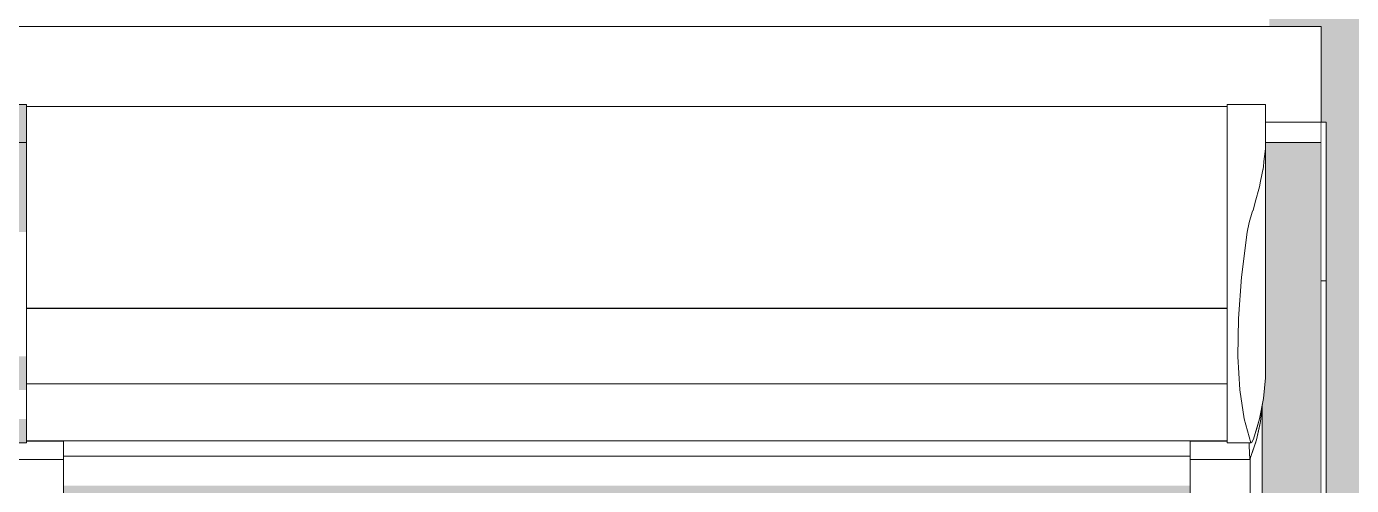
# Model space of a CAD drawing. Header units: metres. Extents: x -208 to 1512, y -277 to 123.
# Drawn here: x 829.582 to 830.47, y -14.458 to -14.15 of the extents above; entities that cross this region are included whole.
import ezdxf

# ---------------------------------------------------------------- set-up
doc = ezdxf.new("R2010")
doc.units = ezdxf.units.M
doc.header["$MEASUREMENT"] = 0
doc.linetypes.add('Wipeout_Contour', pattern=[1, 0, -1])
for name, color, linetype in [('325 Dachfenster', 7, 'Continuous'), ('330 Dachaufbau', 7, 'Continuous'), ('918 Lageplan Beschriftung.x', 7, 'Continuous')]:
    doc.layers.add(name, color=color, linetype=linetype)

# ---------------------------------------------------------------- blocks, each defined once
blk = doc.blocks.new('Dachfläche_65_5', base_point=(831.51728, -10.4))
at = {"layer": '330 Dachaufbau', "linetype": 'Continuous', "lineweight": 0, "true_color": 0x000000}
h = blk.add_hatch(color=18, dxfattribs=at)
h.paths.add_polyline_path([(831.51728, -13.58499), (828.57228, -13.58499), (828.57228, -11.155), (831.51728, -11.155), (831.51728, -10.4), (825.29541, -10.4), (825.31254, -15.07), (826.27442, -15.07), (826.27442, -14.22801), (828.02442, -14.22801), (828.02442, -15.07), (828.70279, -15.07), (828.70279, -14.22801), (830.45279, -14.22801), (830.45279, -15.07), (831.51728, -15.07)])
h.paths.add_polyline_path([(826.32035, -12.8025), (826.32035, -11.20127), (828.02035, -11.20127), (828.02035, -12.8025)], flags=0)
at = {"layer": '330 Dachaufbau', "color": 7, "linetype": 'Continuous', "lineweight": 18, "flags": 128}
for points in [[(830.45279, -14.22801), (828.70279, -14.22801)], [(830.45279, -15.07), (830.45279, -14.22801)]]:
    blk.add_lwpolyline(points, dxfattribs=at)
blk = doc.blocks.new('VELUX SlopeRoofBundle[45]_5', base_point=(825.25728, 0))
at = {"color": 254, "linetype": 'Wipeout_Contour', "lineweight": 0, "ltscale": 3318.791649}
blk.add_wipeout([(829.58204, -14.20997), (829.58203, -14.21873), (829.58242, -14.21873), (829.58242, -14.20997)], dxfattribs=at).dxf.layer = '325 Dachfenster'
at = {"color": 254, "linetype": 'Wipeout_Contour', "lineweight": 0, "ltscale": 9965.504}
blk.add_wipeout([(830.39361, -14.37154), (830.39488, -14.39403), (830.39777, -14.4134), (830.40228, -14.42938), (830.40292, -14.4291), (830.40402, -14.42693), (830.40402, -14.27283), (830.40326, -14.27474), (830.40117, -14.2816), (830.39986, -14.28817), (830.39612, -14.31829), (830.39403, -14.34615)], dxfattribs=at).dxf.layer = '325 Dachfenster'
at = {"color": 254, "linetype": 'Wipeout_Contour', "lineweight": 0, "ltscale": 3318.593404}
blk.add_wipeout([(829.57481, -14.34615), (829.58242, -14.34615), (829.58242, -14.31829), (829.57273, -14.31829)], dxfattribs=at).dxf.layer = '325 Dachfenster'
at = {"color": 254, "linetype": 'Wipeout_Contour', "lineweight": 0, "ltscale": 3322.317228}
blk.add_wipeout([(830.44942, -14.32091), (830.44942, -14.84205), (830.45279, -14.84205), (830.45279, -14.32091)], dxfattribs=at).dxf.layer = '325 Dachfenster'
at = {"color": 254, "linetype": 'Wipeout_Contour', "lineweight": 0, "ltscale": 3318.556081}
blk.add_wipeout([(829.57396, -14.39403), (829.57107, -14.4134), (829.58242, -14.4134), (829.58242, -14.39403)], dxfattribs=at).dxf.layer = '325 Dachfenster'
at = {"color": 254, "linetype": 'Wipeout_Contour', "lineweight": 0, "ltscale": 4979.035113}
blk.add_wipeout([(829.56747, -14.43518), (829.56726, -14.44058), (829.60722, -14.44058), (829.60722, -14.43142), (829.57122, -14.43142), (829.57137, -14.43518)], dxfattribs=at).dxf.layer = '325 Dachfenster'
at = {"color": 254, "linetype": 'Wipeout_Contour', "lineweight": 0, "ltscale": 3318.789943}
blk.add_wipeout([(829.58205, -14.20261), (829.58204, -14.20997), (829.58242, -14.20997), (829.58242, -14.20261)], dxfattribs=at).dxf.layer = '325 Dachfenster'
at = {"color": 254, "linetype": 'Wipeout_Contour', "lineweight": 0, "ltscale": 3318.792432}
blk.add_wipeout([(829.58203, -14.21873), (829.58203, -14.22906), (829.58242, -14.22906), (829.58242, -14.21873)], dxfattribs=at).dxf.layer = '325 Dachfenster'
at = {"color": 254, "linetype": 'Wipeout_Contour', "lineweight": 0, "ltscale": 3322.29526}
blk.add_wipeout([(830.44942, -14.21437), (830.44942, -14.32091), (830.45279, -14.32091), (830.45279, -14.21437)], dxfattribs=at).dxf.layer = '325 Dachfenster'
at = {"color": 254, "linetype": 'Wipeout_Contour', "lineweight": 0, "ltscale": 4152.89406}
blk.add_wipeout([(830.40812, -14.2578), (830.40812, -14.41344), (830.41072, -14.39979), (830.41072, -14.24443), (830.4088, -14.25402)], dxfattribs=at).dxf.layer = '325 Dachfenster'
at = {"color": 254, "linetype": 'Wipeout_Contour', "lineweight": 0, "ltscale": 3318.522015}
blk.add_wipeout([(829.58242, -14.28817), (829.56899, -14.28817), (829.57273, -14.31829), (829.58242, -14.31829)], dxfattribs=at).dxf.layer = '325 Dachfenster'
at = {"color": 254, "linetype": 'Wipeout_Contour', "lineweight": 0, "ltscale": 3318.756699}
blk.add_wipeout([(829.58242, -14.34615), (829.57481, -14.34615), (829.57523, -14.37154), (829.58242, -14.37154)], dxfattribs=at).dxf.layer = '325 Dachfenster'
at = {"color": 254, "linetype": 'Wipeout_Contour', "lineweight": 0, "ltscale": 3322.358428}
blk.add_wipeout([(830.38642, -14.4134), (830.38642, -14.42938), (830.40228, -14.42938), (830.39777, -14.4134)], dxfattribs=at).dxf.layer = '325 Dachfenster'
at = {"color": 254, "linetype": 'Wipeout_Contour', "lineweight": 0, "ltscale": 4978.514008}
blk.add_wipeout([(829.56762, -14.42938), (829.56762, -14.43142), (829.60722, -14.43142), (829.60722, -14.42846), (829.58242, -14.42846), (829.58242, -14.42938)], dxfattribs=at).dxf.layer = '325 Dachfenster'
at = {"color": 254, "linetype": 'Wipeout_Contour', "lineweight": 0, "ltscale": 9960.247285}
blk.add_wipeout([(829.56872, -14.52047), (829.57012, -14.52047), (829.57012, -14.66834), (829.56872, -14.66834), (829.56872, -15.01247), (829.60552, -15.01247), (829.60552, -14.44058), (829.56872, -14.44058), (829.56872, -14.46404), (829.57012, -14.46404), (829.57012, -14.4862), (829.56872, -14.4862)], dxfattribs=at).dxf.layer = '325 Dachfenster'
at = {"layer": '325 Dachfenster', "linetype": 'Continuous', "lineweight": 0, "flags": 128}
for points in [[(830.45279, -14.21437), (830.45279, -14.32091)], [(830.44942, -14.32091), (830.45279, -14.32091)], [(830.45279, -14.32091), (830.45279, -14.84205)]]:
    blk.add_lwpolyline(points, dxfattribs=at)
at = {"color": 254, "linetype": 'Wipeout_Contour', "lineweight": 0, "ltscale": 4152.895495}
blk.add_wipeout([(830.41072, -14.39979), (830.41202, -14.38588), (830.41202, -14.23224), (830.41107, -14.24087), (830.41072, -14.24443)], dxfattribs=at).dxf.layer = '325 Dachfenster'
at = {"color": 254, "linetype": 'Wipeout_Contour', "lineweight": 0, "ltscale": 3322.320288}
blk.add_wipeout([(830.38642, -14.39403), (830.38642, -14.4134), (830.39777, -14.4134), (830.39488, -14.39403)], dxfattribs=at).dxf.layer = '325 Dachfenster'
at = {"color": 254, "linetype": 'Wipeout_Contour', "lineweight": 0, "ltscale": 3318.881729}
blk.add_wipeout([(829.58242, -14.42846), (829.60722, -14.42846), (829.60722, -14.42818), (829.58242, -14.42818)], dxfattribs=at).dxf.layer = '325 Dachfenster'
at = {"color": 254, "linetype": 'Wipeout_Contour', "lineweight": 0, "ltscale": 3321.99806}
blk.add_wipeout([(830.36162, -14.42818), (830.36162, -14.42846), (830.38642, -14.42846), (830.38642, -14.42818)], dxfattribs=at).dxf.layer = '325 Dachfenster'
at = {"color": 254, "linetype": 'Wipeout_Contour', "lineweight": 0, "ltscale": 3318.94903}
blk.add_wipeout([(829.60552, -14.44058), (829.60552, -15.01247), (829.60722, -15.01121), (829.60722, -14.44058)], dxfattribs=at).dxf.layer = '325 Dachfenster'
at = {"color": 254, "linetype": 'Wipeout_Contour', "lineweight": 0, "ltscale": 6644.248466}
blk.add_wipeout([(830.41202, -14.23224), (830.41202, -14.36427), (830.41202, -14.36991), (830.41206, -14.29623), (830.41206, -14.20473), (830.41205, -14.20261), (830.41204, -14.20997), (830.41203, -14.21873)], dxfattribs=at).dxf.layer = '325 Dachfenster'
at = {"color": 254, "linetype": 'Wipeout_Contour', "lineweight": 0, "ltscale": 3322.210783}
blk.add_wipeout([(830.38642, -14.39403), (830.39488, -14.39403), (830.39361, -14.37154), (830.38642, -14.37154)], dxfattribs=at).dxf.layer = '325 Dachfenster'
at = {"color": 254, "linetype": 'Wipeout_Contour', "lineweight": 0, "ltscale": 3322.037704}
blk.add_wipeout([(830.36162, -14.44058), (830.40159, -14.44058), (830.40122, -14.43142), (830.36162, -14.43142)], dxfattribs=at).dxf.layer = '325 Dachfenster'
at = {"color": 254, "linetype": 'Wipeout_Contour', "lineweight": 0, "ltscale": 3322.083971}
blk.add_wipeout([(830.38642, -14.20261), (830.38642, -14.20997), (830.41204, -14.20997), (830.41205, -14.20261)], dxfattribs=at).dxf.layer = '325 Dachfenster'
at = {"color": 254, "linetype": 'Wipeout_Contour', "lineweight": 0, "ltscale": 3322.085138}
blk.add_wipeout([(830.38642, -14.21873), (830.38642, -14.22906), (830.41203, -14.22906), (830.41203, -14.21873)], dxfattribs=at).dxf.layer = '325 Dachfenster'
at = {"color": 254, "linetype": 'Wipeout_Contour', "lineweight": 0, "ltscale": 4152.298127}
blk.add_wipeout([(830.38642, -14.25402), (830.38642, -14.26816), (830.40514, -14.26816), (830.40812, -14.2578), (830.4088, -14.25402)], dxfattribs=at).dxf.layer = '325 Dachfenster'
at = {"color": 254, "linetype": 'Wipeout_Contour', "lineweight": 0, "ltscale": 3322.113453}
blk.add_wipeout([(830.38642, -14.34615), (830.38642, -14.37154), (830.39361, -14.37154), (830.39403, -14.34615)], dxfattribs=at).dxf.layer = '325 Dachfenster'
at = {"color": 254, "linetype": 'Wipeout_Contour', "lineweight": 0, "ltscale": 3321.972948}
blk.add_wipeout([(830.36162, -15.01121), (830.36332, -15.01247), (830.36332, -14.44058), (830.36162, -14.44058)], dxfattribs=at).dxf.layer = '325 Dachfenster'
at = {"layer": '325 Dachfenster', "linetype": 'Continuous', "lineweight": 0, "flags": 128}
blk.add_lwpolyline([(830.41206, -14.20473), (830.41205, -14.20261)], dxfattribs=at)
at = {"color": 254, "linetype": 'Wipeout_Contour', "lineweight": 0, "ltscale": 3322.084497}
blk.add_wipeout([(830.38642, -14.20997), (830.38642, -14.21873), (830.41203, -14.21873), (830.41204, -14.20997)], dxfattribs=at).dxf.layer = '325 Dachfenster'
at = {"color": 254, "linetype": 'Wipeout_Contour', "lineweight": 0, "ltscale": 4152.151978}
blk.add_wipeout([(830.38642, -14.22906), (830.38642, -14.24087), (830.41107, -14.24087), (830.41202, -14.23224), (830.41203, -14.22906)], dxfattribs=at).dxf.layer = '325 Dachfenster'
at = {"color": 254, "linetype": 'Wipeout_Contour', "lineweight": 0, "ltscale": 3322.273068}
blk.add_wipeout([(830.38642, -14.31829), (830.38642, -14.34615), (830.39403, -14.34615), (830.39612, -14.31829)], dxfattribs=at).dxf.layer = '325 Dachfenster'
at = {"layer": '325 Dachfenster', "linetype": 'Continuous', "lineweight": 0, "flags": 128}
blk.add_lwpolyline([(830.45279, -14.21437), (830.44942, -14.21437), (830.41206, -14.21437)], dxfattribs=at)
at = {"color": 254, "linetype": 'Wipeout_Contour', "lineweight": 0, "ltscale": 3320.424679}
blk.add_wipeout([(829.58242, -14.20381), (829.58242, -14.21131), (830.38642, -14.21131), (830.38642, -14.20381)], dxfattribs=at).dxf.layer = '325 Dachfenster'
at = {"color": 254, "linetype": 'Wipeout_Contour', "lineweight": 0, "ltscale": 3322.340456}
blk.add_wipeout([(830.38642, -14.28817), (830.38642, -14.31829), (830.39612, -14.31829), (830.39986, -14.28817)], dxfattribs=at).dxf.layer = '325 Dachfenster'
at = {"layer": '325 Dachfenster', "linetype": 'Continuous', "lineweight": 0, "flags": 128}
for points in [[(829.58242, -14.20261), (829.55679, -14.20261), (829.55642, -14.20261)], [(829.58242, -14.20381), (830.38642, -14.20381)], [(830.41205, -14.20261), (830.38642, -14.20261)]]:
    blk.add_lwpolyline(points, dxfattribs=at)
at = {"color": 254, "linetype": 'Wipeout_Contour', "lineweight": 0, "ltscale": 3320.425234}
blk.add_wipeout([(830.38642, -14.21131), (829.58242, -14.21131), (829.58242, -14.22001), (830.38642, -14.22001)], dxfattribs=at).dxf.layer = '325 Dachfenster'
at = {"color": 254, "linetype": 'Wipeout_Contour', "lineweight": 0, "ltscale": 3322.155209}
blk.add_wipeout([(830.38642, -14.2816), (830.38642, -14.28817), (830.39986, -14.28817), (830.40117, -14.2816)], dxfattribs=at).dxf.layer = '325 Dachfenster'
at = {"color": 254, "linetype": 'Wipeout_Contour', "lineweight": 0, "ltscale": 3322.192534}
blk.add_wipeout([(830.38642, -14.27474), (830.38642, -14.2816), (830.40117, -14.2816), (830.40326, -14.27474)], dxfattribs=at).dxf.layer = '325 Dachfenster'
at = {"color": 254, "linetype": 'Wipeout_Contour', "lineweight": 0, "ltscale": 3320.431201}
blk.add_wipeout([(830.38642, -14.28761), (829.58242, -14.28761), (829.58242, -14.31738), (830.38642, -14.31738)], dxfattribs=at).dxf.layer = '325 Dachfenster'
at = {"color": 254, "linetype": 'Wipeout_Contour', "lineweight": 0, "ltscale": 4152.2626}
blk.add_wipeout([(830.38642, -14.26816), (830.38642, -14.27474), (830.40326, -14.27474), (830.40402, -14.27283), (830.40514, -14.26816)], dxfattribs=at).dxf.layer = '325 Dachfenster'
at = {"color": 254, "linetype": 'Wipeout_Contour', "lineweight": 0, "ltscale": 3320.432976}
blk.add_wipeout([(829.58242, -14.31738), (829.58242, -14.33908), (830.38642, -14.33908), (830.38642, -14.31738)], dxfattribs=at).dxf.layer = '325 Dachfenster'
at = {"color": 254, "linetype": 'Wipeout_Contour', "lineweight": 0, "ltscale": 4152.869039}
blk.add_wipeout([(830.40402, -14.27283), (830.40402, -14.42693), (830.40812, -14.41344), (830.40812, -14.2578), (830.40514, -14.26816)], dxfattribs=at).dxf.layer = '325 Dachfenster'
at = {"layer": '325 Dachfenster', "linetype": 'Continuous', "lineweight": 0, "flags": 128}
for points in [[(830.41202, -14.36991), (830.41206, -14.29623)], [(830.41202, -14.38455), (830.41202, -14.36991)]]:
    blk.add_lwpolyline(points, dxfattribs=at)
at = {"color": 254, "linetype": 'Wipeout_Contour', "lineweight": 0, "ltscale": 4152.217475}
blk.add_wipeout([(830.38642, -14.24087), (830.38642, -14.25402), (830.4088, -14.25402), (830.41072, -14.24443), (830.41107, -14.24087)], dxfattribs=at).dxf.layer = '325 Dachfenster'
at = {"color": 254, "linetype": 'Wipeout_Contour', "lineweight": 0, "ltscale": 3322.130574}
blk.add_wipeout([(830.40882, -14.40977), (830.40882, -14.4152), (830.41012, -14.40295), (830.41012, -14.40294)], dxfattribs=at).dxf.layer = '325 Dachfenster'
at = {"color": 254, "linetype": 'Wipeout_Contour', "lineweight": 0, "ltscale": 4982.7923}
blk.add_wipeout([(830.36162, -14.43142), (830.40122, -14.43142), (830.40122, -14.42938), (830.38642, -14.42938), (830.38642, -14.42846), (830.36162, -14.42846)], dxfattribs=at).dxf.layer = '325 Dachfenster'
at = {"layer": '325 Dachfenster', "linetype": 'Continuous', "lineweight": 0, "flags": 128}
blk.add_lwpolyline([(830.41206, -14.29623), (830.41206, -14.20473)], dxfattribs=at)
at = {"color": 254, "linetype": 'Wipeout_Contour', "lineweight": 0, "ltscale": 3320.426637}
blk.add_wipeout([(830.38642, -14.23026), (829.58242, -14.23026), (829.58242, -14.242), (830.38642, -14.242)], dxfattribs=at).dxf.layer = '325 Dachfenster'
at = {"color": 254, "linetype": 'Wipeout_Contour', "lineweight": 0, "ltscale": 3320.439341}
blk.add_wipeout([(829.58242, -14.41206), (829.58242, -14.42818), (830.38642, -14.42818), (830.38642, -14.41206)], dxfattribs=at).dxf.layer = '325 Dachfenster'
at = {"color": 254, "linetype": 'Wipeout_Contour', "lineweight": 0, "ltscale": 3320.440291}
blk.add_wipeout([(829.60722, -14.43497), (830.36162, -14.43497), (830.36162, -14.43265), (829.60722, -14.43265)], dxfattribs=at).dxf.layer = '325 Dachfenster'
at = {"color": 254, "linetype": 'Wipeout_Contour', "lineweight": 0, "ltscale": 4983.258235}
blk.add_wipeout([(830.40122, -14.43142), (830.40159, -14.44058), (830.40167, -14.4405), (830.40212, -14.43932), (830.40212, -14.42938), (830.40122, -14.42938)], dxfattribs=at).dxf.layer = '325 Dachfenster'
at = {"layer": '325 Dachfenster', "linetype": 'Continuous', "lineweight": 0, "flags": 128}
blk.add_lwpolyline([(829.58242, -14.42938), (829.56656, -14.42938), (829.55642, -14.42938)], dxfattribs=at)
at = {"color": 254, "linetype": 'Wipeout_Contour', "lineweight": 0, "ltscale": 3320.425883}
blk.add_wipeout([(829.58242, -14.22001), (829.58242, -14.23026), (830.38642, -14.23026), (830.38642, -14.22001)], dxfattribs=at).dxf.layer = '325 Dachfenster'
at = {"color": 254, "linetype": 'Wipeout_Contour', "lineweight": 0, "ltscale": 3320.427484}
blk.add_wipeout([(829.58242, -14.25494), (830.38642, -14.25494), (830.38642, -14.242), (829.58242, -14.242)], dxfattribs=at).dxf.layer = '325 Dachfenster'
at = {"color": 254, "linetype": 'Wipeout_Contour', "lineweight": 0, "ltscale": 3320.438045}
blk.add_wipeout([(829.58242, -14.39084), (829.58242, -14.41206), (830.38642, -14.41206), (830.38642, -14.39084)], dxfattribs=at).dxf.layer = '325 Dachfenster'
at = {"color": 254, "linetype": 'Wipeout_Contour', "lineweight": 0, "ltscale": 5814.484617}
blk.add_wipeout([(830.40212, -14.43932), (830.40612, -14.42737), (830.40612, -14.42002), (830.40402, -14.42693), (830.40292, -14.4291), (830.40228, -14.42938), (830.40212, -14.42938)], dxfattribs=at).dxf.layer = '325 Dachfenster'
at = {"color": 254, "linetype": 'Wipeout_Contour', "lineweight": 0, "ltscale": 3320.428412}
blk.add_wipeout([(830.38642, -14.25494), (829.58242, -14.25494), (829.58242, -14.26901), (830.38642, -14.26901)], dxfattribs=at).dxf.layer = '325 Dachfenster'
at = {"color": 254, "linetype": 'Wipeout_Contour', "lineweight": 0, "ltscale": 3320.437279}
blk.add_wipeout([(830.38642, -14.39), (829.58242, -14.39), (829.58242, -14.39084), (830.38642, -14.39084)], dxfattribs=at).dxf.layer = '325 Dachfenster'
at = {"color": 254, "linetype": 'Wipeout_Contour', "lineweight": 0, "ltscale": 4152.416446}
blk.add_wipeout([(830.40612, -14.42002), (830.40612, -14.42737), (830.40882, -14.4152), (830.40882, -14.40977), (830.40812, -14.41344)], dxfattribs=at).dxf.layer = '325 Dachfenster'
at = {"color": 254, "linetype": 'Wipeout_Contour', "lineweight": 0, "ltscale": 3320.429104}
blk.add_wipeout([(829.58242, -14.26901), (829.58242, -14.27509), (830.38642, -14.27509), (830.38642, -14.26901)], dxfattribs=at).dxf.layer = '325 Dachfenster'
at = {"color": 254, "linetype": 'Wipeout_Contour', "lineweight": 0, "ltscale": 3320.436436}
blk.add_wipeout([(829.58242, -14.39), (830.38642, -14.39), (830.38642, -14.36652), (829.58242, -14.36652)], dxfattribs=at).dxf.layer = '325 Dachfenster'
at = {"color": 254, "linetype": 'Wipeout_Contour', "lineweight": 0, "ltscale": 4153.107648}
blk.add_wipeout([(830.40192, -14.43984), (830.40192, -15.01151), (830.40592, -14.99956), (830.40592, -14.42797), (830.40212, -14.43932)], dxfattribs=at).dxf.layer = '325 Dachfenster'
at = {"layer": '325 Dachfenster', "linetype": 'Continuous', "lineweight": 0, "flags": 128}
blk.add_lwpolyline([(829.58242, -14.39), (830.38642, -14.39)], dxfattribs=at)
at = {"color": 254, "linetype": 'Wipeout_Contour', "lineweight": 0, "ltscale": 3320.429535}
blk.add_wipeout([(830.38642, -14.27509), (829.58242, -14.27509), (829.58242, -14.28152), (830.38642, -14.28152)], dxfattribs=at).dxf.layer = '325 Dachfenster'
at = {"color": 254, "linetype": 'Wipeout_Contour', "lineweight": 0, "ltscale": 3320.434711}
blk.add_wipeout([(829.58242, -14.34014), (829.58242, -14.36652), (830.38642, -14.36652), (830.38642, -14.34014)], dxfattribs=at).dxf.layer = '325 Dachfenster'
at = {"color": 254, "linetype": 'Wipeout_Contour', "lineweight": 0, "ltscale": 4153.099915}
blk.add_wipeout([(830.40592, -14.42797), (830.40592, -14.99956), (830.40862, -14.98739), (830.40862, -14.4161), (830.40612, -14.42737)], dxfattribs=at).dxf.layer = '325 Dachfenster'
at = {"color": 254, "linetype": 'Wipeout_Contour', "lineweight": 0, "ltscale": 3322.050001}
blk.add_wipeout([(830.36332, -14.44058), (830.36332, -15.01247), (830.40012, -15.01247), (830.40012, -14.44058)], dxfattribs=at).dxf.layer = '325 Dachfenster'
at = {"layer": '325 Dachfenster', "linetype": 'Continuous', "lineweight": 0, "flags": 128}
for points in [[(830.40228, -14.42938), (830.38642, -14.42938)], [(830.40228, -14.42938), (830.40292, -14.4291)]]:
    blk.add_lwpolyline(points, dxfattribs=at)
at = {"color": 254, "linetype": 'Wipeout_Contour', "lineweight": 0, "ltscale": 3320.429965}
blk.add_wipeout([(829.58242, -14.28152), (829.58242, -14.28761), (830.38642, -14.28761), (830.38642, -14.28152)], dxfattribs=at).dxf.layer = '325 Dachfenster'
at = {"color": 254, "linetype": 'Wipeout_Contour', "lineweight": 0, "ltscale": 3320.433759}
blk.add_wipeout([(829.58242, -14.33986), (830.38642, -14.33986), (830.38642, -14.3393), (829.58242, -14.3393)], dxfattribs=at).dxf.layer = '325 Dachfenster'
at = {"color": 254, "linetype": 'Wipeout_Contour', "lineweight": 0, "ltscale": 4153.029758}
blk.add_wipeout([(830.40862, -14.4161), (830.40862, -14.98739), (830.40992, -14.97514), (830.40992, -14.40484), (830.40882, -14.4152)], dxfattribs=at).dxf.layer = '325 Dachfenster'
at = {"color": 254, "linetype": 'Wipeout_Contour', "lineweight": 0, "ltscale": 4982.489382}
blk.add_wipeout([(830.40012, -14.44058), (830.40012, -15.01247), (830.40192, -15.01151), (830.40192, -14.43984), (830.40167, -14.4405), (830.40159, -14.44058)], dxfattribs=at).dxf.layer = '325 Dachfenster'
at = {"color": 254, "linetype": 'Wipeout_Contour', "lineweight": 0, "ltscale": 3320.441887}
blk.add_wipeout([(829.60722, -14.45811), (830.36162, -14.45811), (830.36162, -14.45535), (829.60722, -14.45535)], dxfattribs=at).dxf.layer = '325 Dachfenster'
at = {"layer": '325 Dachfenster', "linetype": 'Continuous', "lineweight": 0, "flags": 128}
for points in [[(830.41205, -14.20261), (830.41204, -14.20997), (830.41203, -14.21873), (830.41203, -14.22906), (830.41202, -14.23224), (830.41107, -14.24087), (830.41072, -14.24443), (830.4088, -14.25402), (830.40812, -14.2578), (830.40514, -14.26816), (830.40402, -14.27283), (830.40326, -14.27474), (830.40117, -14.2816), (830.39986, -14.28817), (830.39612, -14.31829), (830.39403, -14.34615), (830.39361, -14.37154), (830.39488, -14.39403), (830.39777, -14.4134), (830.40228, -14.42938)], [(830.40292, -14.4291), (830.40402, -14.42693), (830.40812, -14.41344), (830.41072, -14.39979), (830.41202, -14.38588), (830.41202, -14.38455)], [(830.40167, -14.4405), (830.40212, -14.43932), (830.40612, -14.42737), (830.40882, -14.4152), (830.41012, -14.40295)], [(830.40992, -14.97514), (830.40992, -14.40484)], [(830.41012, -14.40294), (830.41012, -14.40295)], [(830.40122, -14.42938), (830.40122, -14.43142), (830.40159, -14.44058)], [(830.40159, -14.44058), (830.40167, -14.4405)], [(830.40192, -15.01151), (830.40192, -14.43984)]]:
    blk.add_lwpolyline(points, dxfattribs=at)
at = {"color": 254, "linetype": 'Wipeout_Contour', "lineweight": 0, "ltscale": 3320.433732}
blk.add_wipeout([(830.38642, -14.33908), (829.58242, -14.33908), (829.58242, -14.3393), (830.38642, -14.3393)], dxfattribs=at).dxf.layer = '325 Dachfenster'
at = {"color": 254, "linetype": 'Wipeout_Contour', "lineweight": 0, "ltscale": 3320.441684}
blk.add_wipeout([(829.60722, -14.45535), (830.36162, -14.45535), (830.36162, -14.4523), (829.60722, -14.4523)], dxfattribs=at).dxf.layer = '325 Dachfenster'
at = {"color": 254, "linetype": 'Wipeout_Contour', "lineweight": 0, "ltscale": 3320.433789}
blk.add_wipeout([(829.58242, -14.33986), (829.58242, -14.34014), (830.38642, -14.34014), (830.38642, -14.33986)], dxfattribs=at).dxf.layer = '325 Dachfenster'
at = {"color": 254, "linetype": 'Wipeout_Contour', "lineweight": 0, "ltscale": 3320.441457}
blk.add_wipeout([(829.60722, -14.44881), (829.60722, -14.4523), (830.36162, -14.4523), (830.36162, -14.44881)], dxfattribs=at).dxf.layer = '325 Dachfenster'
at = {"layer": '325 Dachfenster', "linetype": 'Continuous', "lineweight": 0, "flags": 128}
for points in [[(829.58242, -14.20261), (829.58242, -14.20997), (829.58242, -14.21873), (829.58242, -14.22906), (829.58242, -14.24087), (829.58242, -14.25402), (829.58242, -14.26816), (829.58242, -14.27474), (829.58242, -14.2816), (829.58242, -14.28817), (829.58242, -14.31829), (829.58242, -14.34615), (829.58242, -14.37154), (829.58242, -14.39403), (829.58242, -14.4134), (829.58242, -14.42938)], [(830.38642, -14.20261), (830.38642, -14.20997), (830.38642, -14.21873), (830.38642, -14.22906), (830.38642, -14.24087), (830.38642, -14.25402), (830.38642, -14.26816), (830.38642, -14.27474), (830.38642, -14.2816), (830.38642, -14.28817), (830.38642, -14.31829), (830.38642, -14.34615), (830.38642, -14.37154), (830.38642, -14.39403), (830.38642, -14.4134), (830.38642, -14.42938)], [(829.58242, -14.33908), (830.38642, -14.33908)]]:
    blk.add_lwpolyline(points, dxfattribs=at)
at = {"color": 254, "linetype": 'Wipeout_Contour', "lineweight": 0, "ltscale": 3320.441205}
blk.add_wipeout([(829.60722, -14.44881), (830.36162, -14.44881), (830.36162, -14.44509), (829.60722, -14.44509)], dxfattribs=at).dxf.layer = '325 Dachfenster'
at = {"color": 254, "linetype": 'Wipeout_Contour', "lineweight": 0, "ltscale": 3320.440941}
blk.add_wipeout([(829.60722, -14.44121), (829.60722, -14.44509), (830.36162, -14.44509), (830.36162, -14.44121)], dxfattribs=at).dxf.layer = '325 Dachfenster'
at = {"color": 254, "linetype": 'Wipeout_Contour', "lineweight": 0, "ltscale": 3320.44056}
blk.add_wipeout([(829.60722, -14.43844), (830.36162, -14.43844), (830.36162, -14.43692), (829.60722, -14.43692)], dxfattribs=at).dxf.layer = '325 Dachfenster'
at = {"color": 254, "linetype": 'Wipeout_Contour', "lineweight": 0, "ltscale": 3320.440439}
blk.add_wipeout([(829.60722, -14.43497), (829.60722, -14.43692), (830.36162, -14.43692), (830.36162, -14.43497)], dxfattribs=at).dxf.layer = '325 Dachfenster'
at = {"color": 254, "linetype": 'Wipeout_Contour', "lineweight": 0, "ltscale": 3320.440115}
blk.add_wipeout([(830.36162, -14.4299), (829.60722, -14.4299), (829.60722, -14.43265), (830.36162, -14.43265)], dxfattribs=at).dxf.layer = '325 Dachfenster'
at = {"color": 254, "linetype": 'Wipeout_Contour', "lineweight": 0, "ltscale": 3320.440748}
blk.add_wipeout([(829.60722, -14.44012), (829.60722, -14.44062), (830.36162, -14.44062), (830.36162, -14.44012)], dxfattribs=at).dxf.layer = '325 Dachfenster'
at = {"color": 254, "linetype": 'Wipeout_Contour', "lineweight": 0, "ltscale": 3320.439959}
blk.add_wipeout([(829.60722, -14.4299), (830.36162, -14.4299), (830.36162, -14.42818), (829.60722, -14.42818)], dxfattribs=at).dxf.layer = '325 Dachfenster'
at = {"color": 254, "linetype": 'Wipeout_Contour', "lineweight": 0, "ltscale": 3320.440716}
blk.add_wipeout([(830.36162, -14.43972), (829.60722, -14.43972), (829.60722, -14.44012), (830.36162, -14.44012)], dxfattribs=at).dxf.layer = '325 Dachfenster'
at = {"layer": '325 Dachfenster', "linetype": 'Continuous', "lineweight": 0, "flags": 128}
for points in [[(829.58242, -14.42818), (830.38642, -14.42818)], [(829.58242, -14.42846), (829.60722, -14.42846)], [(829.60722, -14.42846), (829.60722, -14.42818)], [(830.36162, -14.42818), (830.36162, -14.42846)], [(830.36162, -14.42846), (830.38642, -14.42846)]]:
    blk.add_lwpolyline(points, dxfattribs=at)
at = {"color": 254, "linetype": 'Wipeout_Contour', "lineweight": 0, "ltscale": 3320.44069}
blk.add_wipeout([(829.60722, -14.43938), (829.60722, -14.43972), (830.36162, -14.43972), (830.36162, -14.43938)], dxfattribs=at).dxf.layer = '325 Dachfenster'
at = {"color": 254, "linetype": 'Wipeout_Contour', "lineweight": 0, "ltscale": 3320.440646}
blk.add_wipeout([(830.36162, -14.43844), (829.60722, -14.43844), (829.60722, -14.43938), (830.36162, -14.43938)], dxfattribs=at).dxf.layer = '325 Dachfenster'
at = {"color": 254, "linetype": 'Wipeout_Contour', "lineweight": 0, "ltscale": 3320.440793}
blk.add_wipeout([(829.60722, -14.44121), (830.36162, -14.44121), (830.36162, -14.44085), (829.60722, -14.44085)], dxfattribs=at).dxf.layer = '325 Dachfenster'
at = {"color": 254, "linetype": 'Wipeout_Contour', "lineweight": 0, "ltscale": 3320.440775}
blk.add_wipeout([(829.60722, -14.44085), (830.36162, -14.44085), (830.36162, -14.44069), (829.60722, -14.44069)], dxfattribs=at).dxf.layer = '325 Dachfenster'
at = {"color": 254, "linetype": 'Wipeout_Contour', "lineweight": 0, "ltscale": 3320.440767}
blk.add_wipeout([(830.36162, -14.44062), (829.60722, -14.44062), (829.60722, -14.44069), (830.36162, -14.44069)], dxfattribs=at).dxf.layer = '325 Dachfenster'
at = {"layer": '325 Dachfenster', "linetype": 'Continuous', "lineweight": 0, "flags": 128}
for points in [[(829.60722, -14.42846), (829.60722, -14.43142), (829.60722, -14.44058)], [(830.36162, -14.42846), (830.36162, -14.43142), (830.36162, -14.44058)], [(829.60722, -14.44058), (829.56726, -14.44058), (829.53162, -14.44058)], [(830.36162, -14.43844), (829.60722, -14.43844)], [(829.60722, -15.01121), (829.60722, -14.44058)], [(830.36162, -15.01121), (830.36162, -14.44058)], [(830.40159, -14.44058), (830.36162, -14.44058)]]:
    blk.add_lwpolyline(points, dxfattribs=at)
blk = doc.blocks.new('Dachfläche_76_5', base_point=(830.44942, -14.84386))
at = {"color": 254, "linetype": 'Wipeout_Contour', "lineweight": 0, "ltscale": 4977.319519}
blk.add_wipeout([(830.41456, -13.5322), (828.68942, -13.5322), (828.68942, -14.15444), (828.70279, -14.15444), (828.70279, -14.15023), (830.41456, -14.15023)], dxfattribs=at).dxf.layer = '325 Dachfenster'
at = {"color": 254, "linetype": 'Wipeout_Contour', "lineweight": 0, "ltscale": 14934.573451}
blk.add_wipeout([(828.70279, -14.15023), (828.70279, -14.22601), (828.72679, -14.22694), (828.72679, -14.20473), (828.72679, -14.20261), (828.75242, -14.20261), (828.75242, -14.20381), (829.55642, -14.20381), (829.55642, -14.20261), (829.58242, -14.20261), (829.58242, -14.20381), (830.38642, -14.20381), (830.38642, -14.20261), (830.41205, -14.20261), (830.41206, -14.20473), (830.41206, -14.22801), (830.44942, -14.22801), (830.44942, -14.15023)], dxfattribs=at).dxf.layer = '325 Dachfenster'
at = {"layer": '325 Dachfenster', "linetype": 'Continuous', "lineweight": 0, "true_color": 0x000000}
blk.add_hatch(color=18, dxfattribs=at).paths.add_polyline_path([(830.41012, -14.40295), (830.40992, -14.40484), (830.40992, -14.84386), (830.44942, -14.84386), (830.44942, -14.22801), (830.41206, -14.22801), (830.41206, -14.28437), (830.41206, -14.28642), (830.41206, -14.29682), (830.41202, -14.36991), (830.41202, -14.37759), (830.41202, -14.38588), (830.41072, -14.39979), (830.41012, -14.40294)])
at = {"layer": '325 Dachfenster', "color": 7, "linetype": 'Continuous', "lineweight": 13, "true_color": 0xf4f4f4, "flags": 128}
for points in [[(828.70279, -14.15023), (830.44942, -14.15023)], [(830.44942, -14.22801), (830.44942, -14.15023)], [(830.44942, -14.22801), (830.41206, -14.22801)], [(830.44942, -14.22801), (830.44942, -14.84386)]]:
    blk.add_lwpolyline(points, dxfattribs=at)
at = {"layer": '325 Dachfenster', "linetype": 'Continuous', "lineweight": 0}
blk.add_blockref('VELUX SlopeRoofBundle[45]_5', (825.25728, 0), dxfattribs=at)

msp = doc.modelspace()

# ---------------------------------------------------------------- hatches: boundary and pattern name
at = {"layer": '918 Lageplan Beschriftung.x', "linetype": 'Continuous', "lineweight": 0, "true_color": 0x3f0000}
msp.add_hatch(color=18, dxfattribs=at).paths.add_polyline_path([(825.31254, -15.07), (830.63228, -15.07), (830.63228, -15.97), (838.86228, -15.97), (838.86228, -15.07), (844.19207, -15.07), (844.24254, 0.07), (838.34728, 0.07), (838.34728, 0.8), (831.14728, 0.8), (831.14728, 0.07), (825.25702, 0.07)])

# ---------------------------------------------------------------- next in the draw order: block references
at = {"layer": '330 Dachaufbau', "color": 7, "linetype": 'Continuous', "lineweight": 18}
msp.add_blockref('Dachfläche_65_5', (831.51728, -10.4), dxfattribs=at)

# ---------------------------------------------------------------- next in the draw order: block references
at = {"layer": '325 Dachfenster', "color": 7, "linetype": 'Continuous', "lineweight": 13, "true_color": 0xf4f4f4}
msp.add_blockref('Dachfläche_76_5', (830.44942, -14.84386), dxfattribs=at)

doc.saveas('drawing.dxf')
